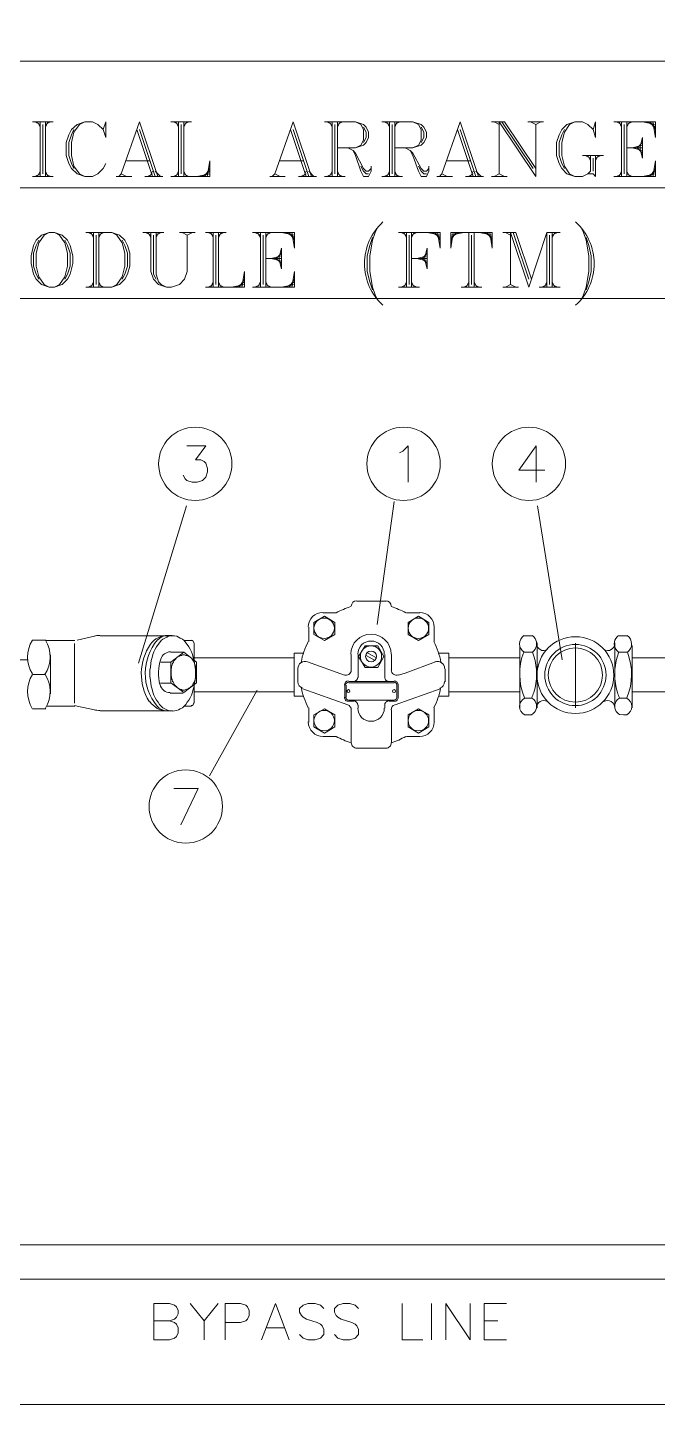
# Model space of a CAD drawing. Header units: inches. Extents: x -25.8 to 20.6, y -10.8 to 19.8.
# Drawn here: x -23.507 to -21.734, y -8.781 to -4.904 of the extents above; entities that cross this region are included whole.
import ezdxf

# ---------------------------------------------------------------- set-up
doc = ezdxf.new("R2010")
doc.units = ezdxf.units.IN
doc.header["$MEASUREMENT"] = 0
doc.layers.add('PDF_0', color=7, linetype='Continuous')

msp = doc.modelspace()

# ---------------------------------------------------------------- linework, layer by layer
at = {"layer": 'PDF_0', "lineweight": 0}
for points in [[(-25.77, -1.2153), (-15.7062, -1.2153), (-15.7062, -4.9982), (-25.77, -4.9982)], [(-25.77, -4.9982), (-15.7062, -4.9982), (-15.7062, -8.7811), (-25.77, -8.7811)], [(-21.7757, -5.2718), (-21.7831, -5.2425), (-21.7757, -5.2132)], [(-23.4455, -5.4807), (-23.4675, -5.488), (-23.4821, -5.5027), (-23.4895, -5.5173), (-23.4968, -5.5466), (-23.4968, -5.5686), (-23.4895, -5.5979), (-23.4821, -5.6126), (-23.4675, -5.6273), (-23.4455, -5.6346), (-23.4308, -5.6346), (-23.4089, -5.6273), (-23.3942, -5.6126), (-23.3869, -5.5979), (-23.3795, -5.5686), (-23.3795, -5.5466), (-23.3869, -5.5173), (-23.3942, -5.5027), (-23.4089, -5.488), (-23.4308, -5.4807)], [(-22.792, -5.5833), (-22.7993, -5.554), (-22.792, -5.5246)], [(-22.3816, -5.5833), (-22.3889, -5.554), (-22.3816, -5.5246)], [(-22.7004, -6.5788), (-22.7004, -6.613), (-22.6711, -6.6301), (-22.6418, -6.613), (-22.6418, -6.5788), (-22.6711, -6.5617)], [(-22.406, -6.5617), (-22.4353, -6.5788), (-22.4353, -6.613), (-22.406, -6.6301), (-22.3767, -6.613), (-22.3767, -6.5788)], [(-23.0607, -6.6362), (-23.0656, -6.6301), (-23.0705, -6.6264), (-23.0766, -6.6228), (-23.0815, -6.6203), (-23.0864, -6.6179), (-23.0925, -6.6167), (-23.0986, -6.6167), (-23.1035, -6.6167), (-23.1096, -6.6179), (-23.1145, -6.6203), (-23.1206, -6.6228), (-23.1255, -6.6264), (-23.1304, -6.6301), (-23.1352, -6.6362), (-23.1389, -6.6411), (-23.1438, -6.6472), (-23.1475, -6.6545), (-23.1511, -6.6618), (-23.1536, -6.6692), (-23.156, -6.6777), (-23.1585, -6.6863), (-23.1597, -6.6948), (-23.1609, -6.7046), (-23.1621, -6.7131), (-23.1621, -6.7229), (-23.1621, -6.7315), (-23.1609, -6.7412), (-23.1597, -6.7498), (-23.1585, -6.7583), (-23.156, -6.7669), (-23.1536, -6.7754), (-23.1511, -6.784), (-23.1475, -6.7913), (-23.1438, -6.7974), (-23.1389, -6.8035), (-23.1352, -6.8096), (-23.1304, -6.8145), (-23.1255, -6.8194), (-23.1206, -6.8219), (-23.1145, -6.8255), (-23.1096, -6.8267), (-23.1035, -6.828), (-23.0986, -6.8292), (-23.0925, -6.828), (-23.0864, -6.8267), (-23.0815, -6.8255), (-23.0766, -6.8219), (-23.0705, -6.8194), (-23.0656, -6.8145), (-23.0607, -6.8096), (-23.0571, -6.8035), (-23.0522, -6.7974), (-23.0485, -6.7913), (-23.0449, -6.784), (-23.0424, -6.7754), (-23.04, -6.7669), (-23.0375, -6.7583), (-23.0363, -6.7498), (-23.0351, -6.7412), (-23.0339, -6.7315), (-23.0339, -6.7229), (-23.0339, -6.7131), (-23.0351, -6.7046), (-23.0363, -6.6948), (-23.0375, -6.6863), (-23.04, -6.6777), (-23.0424, -6.6692), (-23.0449, -6.6618), (-23.0485, -6.6545), (-23.0522, -6.6472), (-23.0571, -6.6411)], [(-22.5563, -6.7058), (-22.5208, -6.7058), (-22.5037, -6.6753), (-22.5208, -6.6447), (-22.5563, -6.6447), (-22.5746, -6.6753)], [(-23.0351, -6.74), (-23.0339, -6.7364), (-23.0326, -6.7327), (-23.0314, -6.7278), (-23.0314, -6.7241), (-23.0314, -6.7193), (-23.0314, -6.7156), (-23.0314, -6.7107), (-23.0326, -6.707), (-23.0339, -6.7034), (-23.0351, -6.6985), (-23.0363, -6.6948), (-23.0375, -6.6912), (-23.04, -6.6875), (-23.0412, -6.6851), (-23.0436, -6.6826), (-23.0461, -6.6789), (-23.0485, -6.6765), (-23.0522, -6.6753), (-23.0546, -6.6741), (-23.0583, -6.6716), (-23.0607, -6.6716), (-23.0644, -6.6704), (-23.0668, -6.6704), (-23.0705, -6.6704), (-23.073, -6.6716), (-23.0766, -6.6716), (-23.0791, -6.6741), (-23.0827, -6.6753), (-23.0852, -6.6765), (-23.0876, -6.6789), (-23.0901, -6.6826), (-23.0925, -6.6851), (-23.0949, -6.6875), (-23.0962, -6.6912), (-23.0986, -6.6948), (-23.0998, -6.6985), (-23.101, -6.7034), (-23.101, -6.707), (-23.1023, -6.7107), (-23.1023, -6.7156), (-23.1023, -6.7193), (-23.1023, -6.7241), (-23.1023, -6.7278), (-23.101, -6.7327), (-23.101, -6.7364), (-23.0998, -6.74), (-23.0986, -6.7449), (-23.0962, -6.7473), (-23.0949, -6.751), (-23.0925, -6.7547), (-23.0901, -6.7571), (-23.0876, -6.7596), (-23.0852, -6.762), (-23.0827, -6.7645), (-23.0791, -6.7657), (-23.0766, -6.7669), (-23.073, -6.7681), (-23.0705, -6.7693), (-23.0668, -6.7693), (-23.0644, -6.7693), (-23.0607, -6.7681), (-23.0583, -6.7669), (-23.0546, -6.7657), (-23.0522, -6.7645), (-23.0485, -6.762), (-23.0461, -6.7596), (-23.0436, -6.7571), (-23.0412, -6.7547), (-23.04, -6.751), (-23.0375, -6.7473), (-23.0363, -6.7449)], [(-23.4565, -6.7254), (-23.4919, -6.7254)], [(-22.472, -6.8109), (-22.3449, -6.7657)], [(-22.6711, -6.8903), (-22.6418, -6.8732), (-22.6418, -6.839), (-22.6711, -6.8219), (-22.7004, -6.839), (-22.7004, -6.8732)], [(-22.4353, -6.839), (-22.4353, -6.8732), (-22.406, -6.8903), (-22.3767, -6.8732), (-22.3767, -6.839), (-22.406, -6.8219)]]:
    msp.add_lwpolyline(points, close=True, dxfattribs=at)
for points in [[(-23.4931, -5.1692), (-23.4345, -5.1692)], [(-23.4858, -5.1692), (-23.4712, -5.1765)], [(-23.4785, -5.1692), (-23.4712, -5.1839)], [(-23.4712, -5.1692), (-23.4712, -5.3231)], [(-23.4638, -5.1765), (-23.4638, -5.3158)], [(-23.4565, -5.1692), (-23.4565, -5.3231)], [(-23.4492, -5.1692), (-23.4565, -5.1839)], [(-23.4418, -5.1692), (-23.4565, -5.1765)], [(-23.294, -5.1912), (-23.2867, -5.1692), (-23.2867, -5.2132), (-23.294, -5.1912), (-23.3087, -5.1765), (-23.3234, -5.1692), (-23.3453, -5.1692), (-23.3673, -5.1765), (-23.3832, -5.1912), (-23.3905, -5.2058), (-23.3979, -5.2278), (-23.3979, -5.2645), (-23.3905, -5.2865), (-23.3832, -5.3011), (-23.3673, -5.3158), (-23.3453, -5.3231), (-23.3234, -5.3231), (-23.3087, -5.3158), (-23.294, -5.3011), (-23.2867, -5.2865)], [(-23.3759, -5.1912), (-23.3832, -5.2058), (-23.3905, -5.2278), (-23.3905, -5.2645), (-23.3832, -5.2865), (-23.3759, -5.3011)], [(-23.3453, -5.1692), (-23.36, -5.1765), (-23.3759, -5.1985), (-23.3832, -5.2278), (-23.3832, -5.2645), (-23.3759, -5.2938), (-23.36, -5.3158), (-23.3453, -5.3231)], [(-23.1401, -5.3231), (-23.1914, -5.1692), (-23.2427, -5.3158)], [(-23.1988, -5.1912), (-23.1548, -5.3231)], [(-23.1914, -5.1912), (-23.1475, -5.3231)], [(-23.1035, -5.1692), (-23.0449, -5.1692)], [(-23.0962, -5.1692), (-23.0815, -5.1765)], [(-23.0888, -5.1692), (-23.0815, -5.1839)], [(-23.0815, -5.1692), (-23.0815, -5.3231)], [(-23.0742, -5.1765), (-23.0742, -5.3158)], [(-23.0668, -5.1692), (-23.0668, -5.3231)], [(-23.0595, -5.1692), (-23.0668, -5.1839)], [(-23.0522, -5.1692), (-23.0668, -5.1765)], [(-22.7077, -5.3231), (-22.759, -5.1692), (-22.8103, -5.3158)], [(-22.7664, -5.1912), (-22.7224, -5.3231)], [(-22.759, -5.1912), (-22.7151, -5.3231)], [(-22.6711, -5.1692), (-22.5831, -5.1692), (-22.5612, -5.1765), (-22.5538, -5.1839), (-22.5465, -5.1985), (-22.5465, -5.2132), (-22.5538, -5.2278), (-22.5612, -5.2352), (-22.5831, -5.2425), (-22.6344, -5.2425)], [(-22.6638, -5.1692), (-22.6491, -5.1765)], [(-22.6564, -5.1692), (-22.6491, -5.1839)], [(-22.6491, -5.1692), (-22.6491, -5.3231)], [(-22.6418, -5.1765), (-22.6418, -5.3158)], [(-22.6344, -5.1692), (-22.6344, -5.3231)], [(-22.6271, -5.1692), (-22.6344, -5.1839)], [(-22.6198, -5.1692), (-22.6344, -5.1765)], [(-22.5831, -5.1692), (-22.5685, -5.1765), (-22.5612, -5.1912), (-22.5612, -5.2205), (-22.5685, -5.2352), (-22.5831, -5.2425)], [(-22.5612, -5.1839), (-22.5538, -5.1985), (-22.5538, -5.2132), (-22.5612, -5.2278)], [(-22.5098, -5.1692), (-22.4219, -5.1692), (-22.3987, -5.1765), (-22.3914, -5.1839), (-22.384, -5.1985), (-22.384, -5.2132), (-22.3914, -5.2278), (-22.3987, -5.2352), (-22.4219, -5.2425), (-22.4732, -5.2425)], [(-22.5025, -5.1692), (-22.4879, -5.1765)], [(-22.4952, -5.1692), (-22.4879, -5.1839)], [(-22.4879, -5.1692), (-22.4879, -5.3231)], [(-22.4805, -5.1765), (-22.4805, -5.3158)], [(-22.4732, -5.1692), (-22.4732, -5.3231)], [(-22.4659, -5.1692), (-22.4732, -5.1839)], [(-22.4585, -5.1692), (-22.4732, -5.1765)], [(-22.4219, -5.1692), (-22.406, -5.1765), (-22.3987, -5.1912), (-22.3987, -5.2205), (-22.406, -5.2352), (-22.4219, -5.2425)], [(-22.3987, -5.1839), (-22.3914, -5.1985), (-22.3914, -5.2132), (-22.3987, -5.2278)], [(-22.2375, -5.3231), (-22.2888, -5.1692), (-22.3401, -5.3158)], [(-22.2961, -5.1912), (-22.2521, -5.3231)], [(-22.2888, -5.1912), (-22.2448, -5.3231)], [(-22.2008, -5.1692), (-22.1642, -5.1692), (-22.0762, -5.3011)], [(-22.1935, -5.1692), (-22.1788, -5.1765)], [(-22.1788, -5.3158), (-22.1788, -5.1692), (-22.0762, -5.3231), (-22.0762, -5.1765)], [(-22.1715, -5.1692), (-22.0836, -5.3011)], [(-22.0982, -5.1692), (-22.0542, -5.1692)], [(-22.0909, -5.1692), (-22.0762, -5.1765), (-22.0616, -5.1692)], [(-21.915, -5.1912), (-21.9077, -5.1692), (-21.9077, -5.2132), (-21.915, -5.1912), (-21.9296, -5.1765), (-21.9443, -5.1692), (-21.9663, -5.1692), (-21.9883, -5.1765), (-22.0029, -5.1912), (-22.0103, -5.2058), (-22.0176, -5.2278), (-22.0176, -5.2645), (-22.0103, -5.2865), (-22.0029, -5.3011), (-21.9883, -5.3158), (-21.9663, -5.3231), (-21.9443, -5.3231), (-21.9296, -5.3158), (-21.915, -5.3158), (-21.9077, -5.3231), (-21.9077, -5.2645)], [(-21.9956, -5.1912), (-22.0029, -5.2058), (-22.0103, -5.2278), (-22.0103, -5.2645), (-22.0029, -5.2865), (-21.9956, -5.3011)], [(-21.9663, -5.1692), (-21.9809, -5.1765), (-21.9956, -5.1985), (-22.0029, -5.2278), (-22.0029, -5.2645), (-21.9956, -5.2938), (-21.9809, -5.3158), (-21.9663, -5.3231)], [(-21.8564, -5.1692), (-21.7391, -5.1692), (-21.7391, -5.2132), (-21.7464, -5.1692)], [(-21.849, -5.1692), (-21.8344, -5.1765)], [(-21.8417, -5.1692), (-21.8344, -5.1839)], [(-21.8344, -5.1692), (-21.8344, -5.3231)], [(-21.827, -5.1765), (-21.827, -5.3158)], [(-21.8197, -5.1692), (-21.8197, -5.3231)], [(-21.8124, -5.1692), (-21.8197, -5.1839)], [(-21.8051, -5.1692), (-21.8197, -5.1765)], [(-21.7757, -5.1692), (-21.7391, -5.1765)], [(-21.7611, -5.1692), (-21.7391, -5.1839)], [(-21.7538, -5.1692), (-21.7391, -5.1912)], [(-21.7757, -5.2278), (-21.7904, -5.2425), (-21.7757, -5.2571)], [(-22.6051, -5.2425), (-22.5905, -5.2498), (-22.5831, -5.2645), (-22.5685, -5.3084), (-22.5612, -5.3231), (-22.5465, -5.3231), (-22.5392, -5.3084), (-22.5392, -5.2938)], [(-22.5905, -5.2498), (-22.5831, -5.2571), (-22.5612, -5.3011), (-22.5538, -5.3084), (-22.5465, -5.3084), (-22.5392, -5.3011)], [(-22.4439, -5.2425), (-22.4292, -5.2498), (-22.4219, -5.2645), (-22.406, -5.3084), (-22.3987, -5.3231), (-22.384, -5.3231), (-22.3767, -5.3084), (-22.3767, -5.2938)], [(-22.4292, -5.2498), (-22.4219, -5.2571), (-22.3987, -5.3011), (-22.3914, -5.3084), (-22.384, -5.3084), (-22.3767, -5.3011)], [(-21.9443, -5.2645), (-21.8857, -5.2645)], [(-21.937, -5.2645), (-21.9223, -5.2718)], [(-21.9223, -5.2645), (-21.9223, -5.3084), (-21.9296, -5.3158)], [(-21.9296, -5.2645), (-21.9223, -5.2791)], [(-21.915, -5.2718), (-21.915, -5.3084)], [(-21.9003, -5.2645), (-21.9077, -5.2791)], [(-21.893, -5.2645), (-21.9077, -5.2718)], [(-21.8197, -5.2425), (-21.7757, -5.2425)], [(-21.7757, -5.2352), (-21.8051, -5.2425), (-21.7757, -5.2498)], [(-23.4712, -5.3084), (-23.4785, -5.3231)], [(-23.4565, -5.3084), (-23.4492, -5.3231)], [(-23.2281, -5.2791), (-23.1621, -5.2791)], [(-23.1548, -5.3084), (-23.1621, -5.3231)], [(-23.1475, -5.3084), (-23.1328, -5.3231)], [(-23.1035, -5.3231), (-22.9936, -5.3231), (-22.9936, -5.2791), (-23.0009, -5.3231)], [(-23.0815, -5.3084), (-23.0888, -5.3231)], [(-23.0668, -5.3084), (-23.0595, -5.3231)], [(-23.0155, -5.3231), (-22.9936, -5.3084)], [(-23.0082, -5.3231), (-22.9936, -5.3011)], [(-22.7957, -5.2791), (-22.7297, -5.2791)], [(-22.7224, -5.3084), (-22.7297, -5.3231)], [(-22.7151, -5.3084), (-22.7004, -5.3231)], [(-22.6491, -5.3084), (-22.6564, -5.3231)], [(-22.6344, -5.3084), (-22.6271, -5.3231)], [(-22.5685, -5.2938), (-22.5612, -5.3084), (-22.5538, -5.3158), (-22.5465, -5.3158)], [(-22.4879, -5.3084), (-22.4952, -5.3231)], [(-22.4732, -5.3084), (-22.4659, -5.3231)], [(-22.406, -5.2938), (-22.3987, -5.3084), (-22.3914, -5.3158), (-22.384, -5.3158)], [(-22.3254, -5.2791), (-22.2594, -5.2791)], [(-22.2521, -5.3084), (-22.2594, -5.3231)], [(-22.2448, -5.3084), (-22.2301, -5.3231)], [(-21.8564, -5.3231), (-21.7391, -5.3231), (-21.7391, -5.2791), (-21.7464, -5.3231)], [(-21.8344, -5.3084), (-21.8417, -5.3231)], [(-21.8197, -5.3084), (-21.8124, -5.3231)], [(-21.7611, -5.3231), (-21.7391, -5.3084)], [(-21.7538, -5.3231), (-21.7391, -5.3011)], [(-23.4931, -5.3231), (-23.4345, -5.3231)], [(-23.4712, -5.3158), (-23.4858, -5.3231)], [(-23.4565, -5.3158), (-23.4418, -5.3231)], [(-23.2574, -5.3231), (-23.2134, -5.3231)], [(-23.2501, -5.3231), (-23.2427, -5.3158), (-23.2281, -5.3231)], [(-23.1768, -5.3231), (-23.1255, -5.3231)], [(-23.1548, -5.3158), (-23.1694, -5.3231)], [(-23.0815, -5.3158), (-23.0962, -5.3231)], [(-23.0668, -5.3158), (-23.0522, -5.3231)], [(-23.0302, -5.3231), (-22.9936, -5.3158)], [(-22.825, -5.3231), (-22.781, -5.3231)], [(-22.8177, -5.3231), (-22.8103, -5.3158), (-22.7957, -5.3231)], [(-22.7444, -5.3231), (-22.6931, -5.3231)], [(-22.7224, -5.3158), (-22.737, -5.3231)], [(-22.6711, -5.3231), (-22.6125, -5.3231)], [(-22.6491, -5.3158), (-22.6638, -5.3231)], [(-22.6344, -5.3158), (-22.6198, -5.3231)], [(-22.5098, -5.3231), (-22.4512, -5.3231)], [(-22.4879, -5.3158), (-22.5025, -5.3231)], [(-22.4732, -5.3158), (-22.4585, -5.3231)], [(-22.3547, -5.3231), (-22.3107, -5.3231)], [(-22.3474, -5.3231), (-22.3401, -5.3158), (-22.3254, -5.3231)], [(-22.2741, -5.3231), (-22.2228, -5.3231)], [(-22.2521, -5.3158), (-22.2668, -5.3231)], [(-22.2008, -5.3231), (-22.1568, -5.3231)], [(-22.1935, -5.3231), (-22.1788, -5.3158), (-22.1642, -5.3231)], [(-21.8344, -5.3158), (-21.849, -5.3231)], [(-21.8197, -5.3158), (-21.8051, -5.3231)], [(-21.7757, -5.3231), (-21.7391, -5.3158)], [(-24.0001, -5.3549), (-18.9517, -5.3549)], [(-22.5208, -5.466), (-22.5282, -5.4807), (-22.5355, -5.5027), (-22.5428, -5.5466), (-22.5428, -5.5906), (-22.5355, -5.6346), (-22.5282, -5.6566), (-22.5208, -5.6712)], [(-21.9492, -5.466), (-21.9419, -5.4807), (-21.9345, -5.5027), (-21.9272, -5.5466), (-21.9272, -5.5906), (-21.9345, -5.6346), (-21.9419, -5.6566), (-21.9492, -5.6712)], [(-23.4748, -5.5027), (-23.4821, -5.5173), (-23.4895, -5.5393), (-23.4895, -5.576), (-23.4821, -5.5979), (-23.4748, -5.6126)], [(-23.4455, -5.4807), (-23.4602, -5.488), (-23.4748, -5.51), (-23.4821, -5.5393), (-23.4821, -5.576), (-23.4748, -5.6053), (-23.4602, -5.6273), (-23.4455, -5.6346)], [(-23.4308, -5.6346), (-23.4162, -5.6273), (-23.4015, -5.6053), (-23.3942, -5.576), (-23.3942, -5.5393), (-23.4015, -5.51), (-23.4162, -5.488), (-23.4308, -5.4807)], [(-23.4015, -5.6126), (-23.3942, -5.5979), (-23.3869, -5.576), (-23.3869, -5.5393), (-23.3942, -5.5173), (-23.4015, -5.5027)], [(-23.3429, -5.4807), (-23.2696, -5.4807), (-23.2476, -5.488), (-23.233, -5.5027), (-23.2256, -5.5173), (-23.2183, -5.5393), (-23.2183, -5.576), (-23.2256, -5.5979), (-23.233, -5.6126), (-23.2476, -5.6273), (-23.2696, -5.6346), (-23.3429, -5.6346)], [(-23.3356, -5.4807), (-23.3209, -5.488)], [(-23.3282, -5.4807), (-23.3209, -5.4953)], [(-23.3209, -5.4807), (-23.3209, -5.6346)], [(-23.3136, -5.488), (-23.3136, -5.6273)], [(-23.3063, -5.4807), (-23.3063, -5.6346)], [(-23.2989, -5.4807), (-23.3063, -5.4953)], [(-23.2916, -5.4807), (-23.3063, -5.488)], [(-23.2696, -5.4807), (-23.255, -5.488), (-23.2403, -5.51), (-23.233, -5.5393), (-23.233, -5.576), (-23.2403, -5.6053), (-23.255, -5.6273), (-23.2696, -5.6346)], [(-23.2403, -5.5027), (-23.233, -5.5173), (-23.2256, -5.5393), (-23.2256, -5.576), (-23.233, -5.5979), (-23.2403, -5.6126)], [(-23.1817, -5.4807), (-23.123, -5.4807)], [(-23.1743, -5.4807), (-23.1597, -5.488)], [(-23.167, -5.4807), (-23.1597, -5.4953)], [(-23.1597, -5.4807), (-23.1597, -5.5906), (-23.1523, -5.6126), (-23.1377, -5.6273), (-23.1157, -5.6346), (-23.101, -5.6346), (-23.0791, -5.6273), (-23.0644, -5.6126), (-23.0571, -5.5906), (-23.0571, -5.488)], [(-23.1523, -5.488), (-23.1523, -5.5979), (-23.145, -5.6126)], [(-23.145, -5.4807), (-23.145, -5.5979), (-23.1377, -5.6199), (-23.1304, -5.6273), (-23.1157, -5.6346)], [(-23.1377, -5.4807), (-23.145, -5.4953)], [(-23.1304, -5.4807), (-23.145, -5.488)], [(-23.0791, -5.4807), (-23.0351, -5.4807)], [(-23.0717, -5.4807), (-23.0571, -5.488), (-23.0424, -5.4807)], [(-23.0058, -5.4807), (-22.9471, -5.4807)], [(-22.9984, -5.4807), (-22.9838, -5.488)], [(-22.9911, -5.4807), (-22.9838, -5.4953)], [(-22.9838, -5.4807), (-22.9838, -5.6346)], [(-22.9765, -5.488), (-22.9765, -5.6273)], [(-22.9691, -5.4807), (-22.9691, -5.6346)], [(-22.9618, -5.4807), (-22.9691, -5.4953)], [(-22.9545, -5.4807), (-22.9691, -5.488)], [(-22.8738, -5.4807), (-22.7554, -5.4807), (-22.7554, -5.5246), (-22.7627, -5.4807)], [(-22.8665, -5.4807), (-22.8506, -5.488)], [(-22.8592, -5.4807), (-22.8506, -5.4953)], [(-22.8506, -5.4807), (-22.8506, -5.6346)], [(-22.8433, -5.488), (-22.8433, -5.6273)], [(-22.836, -5.4807), (-22.836, -5.6346)], [(-22.8287, -5.4807), (-22.836, -5.4953)], [(-22.8213, -5.4807), (-22.836, -5.488)], [(-22.792, -5.4807), (-22.7554, -5.488)], [(-22.7774, -5.4807), (-22.7554, -5.4953)], [(-22.77, -5.4807), (-22.7554, -5.5027)], [(-22.5355, -5.4953), (-22.5428, -5.5173), (-22.5502, -5.5466), (-22.5502, -5.5906), (-22.5428, -5.6199), (-22.5355, -5.6419)], [(-22.4622, -5.4807), (-22.3449, -5.4807), (-22.3449, -5.5246), (-22.3523, -5.4807)], [(-22.4549, -5.4807), (-22.4402, -5.488)], [(-22.4476, -5.4807), (-22.4402, -5.4953)], [(-22.4402, -5.4807), (-22.4402, -5.6346)], [(-22.4329, -5.488), (-22.4329, -5.6273)], [(-22.4256, -5.4807), (-22.4256, -5.6346)], [(-22.4182, -5.4807), (-22.4256, -5.4953)], [(-22.4109, -5.4807), (-22.4256, -5.488)], [(-22.3816, -5.4807), (-22.3449, -5.488)], [(-22.3669, -5.4807), (-22.3449, -5.4953)], [(-22.3596, -5.4807), (-22.3449, -5.5027)], [(-22.2057, -5.4807), (-22.1984, -5.5246), (-22.1984, -5.4807), (-22.3156, -5.4807), (-22.3156, -5.5246), (-22.3083, -5.4807)], [(-22.301, -5.4807), (-22.3156, -5.5027)], [(-22.2936, -5.4807), (-22.3156, -5.4953)], [(-22.279, -5.4807), (-22.3156, -5.488)], [(-22.2643, -5.4807), (-22.2643, -5.6346)], [(-22.257, -5.488), (-22.257, -5.6273)], [(-22.2497, -5.4807), (-22.2497, -5.6346)], [(-22.235, -5.4807), (-22.1984, -5.488)], [(-22.2204, -5.4807), (-22.1984, -5.4953)], [(-22.213, -5.4807), (-22.1984, -5.5027)], [(-22.1691, -5.4807), (-22.1324, -5.4807), (-22.0884, -5.6126)], [(-22.1617, -5.4807), (-22.1471, -5.488)], [(-22.1471, -5.6273), (-22.1471, -5.4807), (-22.0958, -5.6346), (-22.0445, -5.4807), (-22.0445, -5.6346)], [(-22.1397, -5.4807), (-22.0958, -5.6126)], [(-22.0445, -5.4807), (-22.0078, -5.4807)], [(-22.0371, -5.488), (-22.0371, -5.6273)], [(-22.0298, -5.4807), (-22.0298, -5.6346)], [(-22.0225, -5.4807), (-22.0298, -5.4953)], [(-22.0151, -5.4807), (-22.0298, -5.488)], [(-21.9345, -5.4953), (-21.9272, -5.5173), (-21.9199, -5.5466), (-21.9199, -5.5906), (-21.9272, -5.6199), (-21.9345, -5.6419)], [(-22.792, -5.5393), (-22.8067, -5.554), (-22.792, -5.5686)], [(-22.3816, -5.5393), (-22.3963, -5.554), (-22.3816, -5.5686)], [(-22.836, -5.554), (-22.792, -5.554)], [(-22.792, -5.5466), (-22.8213, -5.554), (-22.792, -5.5613)], [(-22.4256, -5.554), (-22.3816, -5.554)], [(-22.3816, -5.5466), (-22.4109, -5.554), (-22.3816, -5.5613)], [(-23.3209, -5.6199), (-23.3282, -5.6346)], [(-23.3063, -5.6199), (-23.2989, -5.6346)], [(-23.0058, -5.6346), (-22.8958, -5.6346), (-22.8958, -5.5906), (-22.9032, -5.6346)], [(-22.9838, -5.6199), (-22.9911, -5.6346)], [(-22.9691, -5.6199), (-22.9618, -5.6346)], [(-22.9178, -5.6346), (-22.8958, -5.6199)], [(-22.9105, -5.6346), (-22.8958, -5.6126)], [(-22.8738, -5.6346), (-22.7554, -5.6346), (-22.7554, -5.5906), (-22.7627, -5.6346)], [(-22.8506, -5.6199), (-22.8592, -5.6346)], [(-22.836, -5.6199), (-22.8287, -5.6346)], [(-22.7774, -5.6346), (-22.7554, -5.6199)], [(-22.77, -5.6346), (-22.7554, -5.6126)], [(-22.4402, -5.6199), (-22.4476, -5.6346)], [(-22.4256, -5.6199), (-22.4182, -5.6346)], [(-22.2643, -5.6199), (-22.2717, -5.6346)], [(-22.2497, -5.6199), (-22.2423, -5.6346)], [(-22.0445, -5.6199), (-22.0518, -5.6346)], [(-22.0298, -5.6199), (-22.0225, -5.6346)], [(-23.3209, -5.6273), (-23.3356, -5.6346)], [(-23.3063, -5.6273), (-23.2916, -5.6346)], [(-22.9838, -5.6273), (-22.9984, -5.6346)], [(-22.9691, -5.6273), (-22.9545, -5.6346)], [(-22.9325, -5.6346), (-22.8958, -5.6273)], [(-22.8506, -5.6273), (-22.8665, -5.6346)], [(-22.836, -5.6273), (-22.8213, -5.6346)], [(-22.792, -5.6346), (-22.7554, -5.6273)], [(-22.4622, -5.6346), (-22.4036, -5.6346)], [(-22.4402, -5.6273), (-22.4549, -5.6346)], [(-22.4256, -5.6273), (-22.4109, -5.6346)], [(-22.2863, -5.6346), (-22.2277, -5.6346)], [(-22.2643, -5.6273), (-22.279, -5.6346)], [(-22.2497, -5.6273), (-22.235, -5.6346)], [(-22.1691, -5.6346), (-22.1251, -5.6346)], [(-22.1617, -5.6346), (-22.1471, -5.6273), (-22.1324, -5.6346)], [(-22.0665, -5.6346), (-22.0078, -5.6346)], [(-22.0445, -5.6273), (-22.0591, -5.6346)], [(-22.0298, -5.6273), (-22.0151, -5.6346)], [(-23.7325, -5.6663), (-19.3963, -5.6663)], [(-23.0583, -6.0816), (-23.0045, -6.0816), (-23.0339, -6.1207), (-23.0192, -6.1207), (-23.0094, -6.1256), (-23.0045, -6.1305), (-22.9997, -6.1452), (-22.9997, -6.1549), (-23.0045, -6.1696), (-23.0143, -6.1794), (-23.029, -6.1842), (-23.0436, -6.1842), (-23.0583, -6.1794), (-23.0632, -6.1745), (-23.0681, -6.1647)], [(-22.4598, -6.1012), (-22.45, -6.0963), (-22.4353, -6.0816), (-22.4353, -6.1842)], [(-22.075, -6.1842), (-22.075, -6.0816), (-22.1239, -6.15), (-22.0506, -6.15)], [(-22.4744, -6.238), (-22.5221, -6.5849)], [(-23.0595, -6.2502), (-23.1939, -6.6936)], [(-22.0713, -6.2502), (-22.0017, -6.6838)], [(-22.6369, -6.5519), (-22.6747, -6.5519)], [(-22.5795, -6.5189), (-22.4976, -6.5189)], [(-22.4402, -6.5519), (-22.4024, -6.5519)], [(-23.4553, -6.6301), (-23.3734, -6.6301)], [(-23.3673, -6.6289), (-23.3185, -6.6179)], [(-23.3026, -6.6167), (-23.101, -6.6167)], [(-23.0668, -6.6301), (-23.0449, -6.6301)], [(-22.7151, -6.6325), (-22.7151, -6.5922)], [(-22.0848, -6.6167), (-22.097, -6.6167), (-22.1092, -6.6167)], [(-21.8417, -6.6167), (-21.8295, -6.6167), (-21.8173, -6.6167)], [(-23.3747, -6.806), (-23.3747, -6.6386)], [(-23.0668, -6.6631), (-23.0314, -6.6912), (-23.0314, -6.7486), (-23.0668, -6.7767), (-23.1035, -6.7486), (-23.1035, -6.6912), (-23.0668, -6.6631), (-23.1035, -6.6631)], [(-23.0375, -6.6851), (-23.0375, -6.6374)], [(-22.7285, -6.6655), (-22.7566, -6.6655), (-22.7566, -6.7864), (-22.7285, -6.7864)], [(-22.5489, -6.6655), (-22.5245, -6.6789)], [(-22.3486, -6.6655), (-22.3205, -6.6655), (-22.3205, -6.7864), (-22.3486, -6.7864)], [(-22.1214, -6.8194), (-22.1214, -6.6435)], [(-22.0726, -6.6362), (-22.0726, -6.8194)], [(-21.9638, -6.8194), (-21.9638, -6.6374)], [(-21.8173, -6.6631), (-21.8295, -6.6631), (-21.8417, -6.6631)], [(-21.8051, -6.8194), (-21.8051, -6.6435)], [(-23.7228, -6.6838), (-23.5054, -6.6838)], [(-23.4418, -6.7803), (-23.4418, -6.6704)], [(-23.1316, -6.6912), (-23.1035, -6.6912)], [(-23.0375, -6.6789), (-22.7566, -6.6789), (-22.781, -6.6789)], [(-22.5758, -6.7339), (-22.5758, -6.6692)], [(-22.5538, -6.6716), (-22.5282, -6.6863)], [(-22.4818, -6.7131), (-22.4818, -6.6692)], [(-22.4622, -6.7278), (-22.4439, -6.7217), (-22.3584, -6.6899)], [(-22.3205, -6.6789), (-22.1214, -6.6789)], [(-21.8051, -6.6789), (-21.6108, -6.6789)], [(-22.4744, -6.7449), (-22.6027, -6.7449)], [(-22.3315, -6.7095), (-22.3315, -6.7461)], [(-23.1328, -6.7498), (-23.1035, -6.7498)], [(-23.1047, -6.7779), (-23.0681, -6.7779)], [(-23.0375, -6.806), (-23.0375, -6.7547)], [(-23.0375, -6.7742), (-22.7566, -6.7742), (-22.781, -6.7742)], [(-22.8604, -6.7693), (-22.9948, -7.0112)], [(-22.6137, -6.7901), (-22.6137, -6.7559)], [(-22.61, -6.7559), (-22.61, -6.7901)], [(-22.4744, -6.7486), (-22.6027, -6.7486)], [(-22.3205, -6.7742), (-22.1214, -6.7742)], [(-21.8051, -6.7742), (-21.6108, -6.7742)], [(-23.4553, -6.8219), (-23.4931, -6.8219), (-23.4565, -6.8219)], [(-23.4516, -6.8145), (-23.3734, -6.8145)], [(-23.0668, -6.8145), (-23.0449, -6.8145)], [(-22.7151, -6.8194), (-22.7151, -6.8597)], [(-22.5758, -6.8206), (-22.5758, -6.8121)], [(-23.3026, -6.828), (-23.101, -6.828)], [(-22.4818, -6.9184), (-22.4818, -6.8255)], [(-23.0949, -7.0466), (-23.0265, -7.0466), (-23.0754, -7.1492)], [(-23.1072, -8.5454), (-23.0925, -8.5503), (-23.0876, -8.5551), (-23.0827, -8.5649), (-23.0827, -8.5796), (-23.0876, -8.5893), (-23.0925, -8.5942), (-23.1072, -8.5991), (-23.1511, -8.5991), (-23.1511, -8.4965), (-23.1072, -8.4965), (-23.0925, -8.5014), (-23.0876, -8.5063), (-23.0827, -8.5161), (-23.0827, -8.5258), (-23.0876, -8.5356), (-23.0925, -8.5405), (-23.1072, -8.5454), (-23.1511, -8.5454)], [(-23.0485, -8.4965), (-23.0094, -8.5454), (-22.9703, -8.4965)], [(-22.9508, -8.5991), (-22.9508, -8.4965), (-22.9068, -8.4965), (-22.8922, -8.5014), (-22.8873, -8.5063), (-22.8824, -8.5161), (-22.8824, -8.5307), (-22.8873, -8.5405), (-22.8922, -8.5454), (-22.9068, -8.5503), (-22.9508, -8.5503)], [(-22.8482, -8.5991), (-22.8091, -8.4965), (-22.77, -8.5991)], [(-22.6723, -8.5112), (-22.6821, -8.5014), (-22.6967, -8.4965), (-22.7163, -8.4965), (-22.7309, -8.5014), (-22.7407, -8.5112), (-22.7407, -8.5209), (-22.7358, -8.5307), (-22.7309, -8.5356), (-22.7212, -8.5405), (-22.6918, -8.5503), (-22.6821, -8.5551), (-22.6772, -8.56), (-22.6723, -8.5698), (-22.6723, -8.5845), (-22.6821, -8.5942), (-22.6967, -8.5991), (-22.7163, -8.5991), (-22.7309, -8.5942), (-22.7407, -8.5845)], [(-22.5746, -8.5112), (-22.5844, -8.5014), (-22.599, -8.4965), (-22.6186, -8.4965), (-22.6332, -8.5014), (-22.643, -8.5112), (-22.643, -8.5209), (-22.6381, -8.5307), (-22.6332, -8.5356), (-22.6234, -8.5405), (-22.5941, -8.5503), (-22.5844, -8.5551), (-22.5795, -8.56), (-22.5746, -8.5698), (-22.5746, -8.5845), (-22.5844, -8.5942), (-22.599, -8.5991), (-22.6186, -8.5991), (-22.6332, -8.5942), (-22.643, -8.5845)], [(-22.4524, -8.4965), (-22.4524, -8.5991), (-22.3938, -8.5991)], [(-22.3694, -8.5991), (-22.3694, -8.4965)], [(-22.3291, -8.5991), (-22.3291, -8.4965), (-22.2607, -8.5991), (-22.2607, -8.4965)], [(-22.1581, -8.5991), (-22.2216, -8.5991), (-22.2216, -8.4965), (-22.1581, -8.4965)], [(-23.0094, -8.5454), (-23.0094, -8.5991)], [(-22.8335, -8.5649), (-22.7847, -8.5649)], [(-22.2216, -8.5454), (-22.1825, -8.5454)]]:
    msp.add_lwpolyline(points, dxfattribs=at)
for points in [[(-22.362, -6.6325), (-22.362, -6.5922, 0.414214), (-22.403, -6.5507)], [(-23.4928, -6.7241, -0.284753), (-23.4931, -6.6289), (-23.4553, -6.6289)], [(-23.0998, -6.6154), (-23.112, -6.6154, 0.246517), (-23.1604, -6.6405, 0.300548), (-23.164, -6.8015)], [(-23.141, -6.628, 0.362734), (-23.1417, -6.8149, 0.223878), (-23.1139, -6.828)], [(-22.1093, -6.6158, 0.514402), (-22.1092, -6.6631), (-22.097, -6.6631), (-22.0848, -6.6631)], [(-22.0873, -6.7912, 0.023709), (-22.0817, -6.776, 0.154073), (-22.0817, -6.6735, 0.01757), (-22.0857, -6.6625, 0.046317), (-22.0817, -6.659, 0.398908), (-22.0817, -6.6195, 0.049295), (-22.0859, -6.6158)], [(-21.843, -6.6158, 0.049295), (-21.8473, -6.6195, 0.398908), (-21.8473, -6.659, 0.046317), (-21.8433, -6.6625)], [(-21.8198, -6.7912, 0.196621), (-21.8182, -6.6625, 0.514402), (-21.8184, -6.6158)], [(-23.1041, -6.6618, 0.33259), (-23.1317, -6.6823, 0.124798), (-23.1345, -6.754)], [(-21.8539, -6.6362), (-21.8539, -6.8194, 0.578426), (-21.8842, -6.8014)], [(-21.842, -6.6622, 0.01757), (-21.846, -6.6735, 0.154073), (-21.846, -6.776, 0.023709), (-21.8404, -6.7912)], [(-22.7323, -6.7645, -0.315296), (-22.7456, -6.7461), (-22.7456, -6.7089, -0.52057), (-22.7187, -6.6899), (-22.6149, -6.7278)], [(-22.5954, -6.6692), (-22.5954, -6.7131, -0.520571), (-22.6158, -6.7269)], [(-22.4897, -6.7449, -0.414214), (-22.5013, -6.7339), (-22.5013, -6.6692)], [(-22.4891, -6.8011), (-22.4744, -6.8011, 0.414214), (-22.4634, -6.7901), (-22.4634, -6.7559, 0.414214), (-22.475, -6.7437)], [(-22.7322, -6.7657), (-22.6054, -6.8106, -0.315296), (-22.5954, -6.8255), (-22.5954, -6.9177, 0.414214), (-22.5795, -6.933), (-22.4976, -6.933, 0.414214), (-22.483, -6.9177, 0.056578), (-22.4418, -6.9)], [(-22.6112, -6.7895, 0.414213), (-22.6027, -6.7974), (-22.4744, -6.7974, 0.414213), (-22.4671, -6.7901), (-22.4671, -6.7559, 0.414213), (-22.475, -6.7473)], [(-23.374, -6.8133, -0.055279), (-23.3673, -6.8145), (-23.3185, -6.8255)], [(-23.0986, -6.828), (-23.1133, -6.828, -0.257197), (-23.1629, -6.801)], [(-22.588, -6.8011), (-22.6027, -6.8011, -0.414214), (-22.6149, -6.7895)], [(-22.5013, -6.8206), (-22.5013, -6.8121, -0.414214), (-22.4897, -6.7999)], [(-22.362, -6.8194), (-22.362, -6.8597, -0.414214), (-22.4024, -6.9), (-22.4402, -6.9)], [(-22.086, -6.7925), (-22.097, -6.7925), (-22.108, -6.7925, 0.589257), (-22.108, -6.839), (-22.097, -6.839), (-22.086, -6.839)], [(-22.0875, -6.8382, 0.070248), (-22.0816, -6.8339, 0.418658), (-22.0816, -6.7964, 0.065961), (-22.0871, -6.7923)], [(-21.8196, -6.7923, -0.589257), (-21.8197, -6.839), (-21.8295, -6.839), (-21.8402, -6.8382, -0.070248), (-21.8461, -6.8339, -0.418658), (-21.8461, -6.7964, -0.065961), (-21.8405, -6.7925), (-21.8295, -6.7925), (-21.8185, -6.7925)], [(-22.6369, -6.9), (-22.6747, -6.9, -0.414214), (-22.7163, -6.8591)], [(-24.678, -8.254, 0.414214), (-24.5033, -8.4281), (-20.0571, -8.4281, 0.414214), (-19.8067, -8.1771)], [(-24.5815, -8.254, 0.414214), (-24.5033, -8.3316), (-20.0571, -8.3316, 0.414214), (-19.9032, -8.1771)]]:
    msp.add_lwpolyline(points, format="xyb", dxfattribs=at)
for centre, radius in [((-23.0345, -6.1323), 0.1032), ((-22.4482, -6.1323), 0.1032), ((-22.0952, -6.1323), 0.1032), ((-22.6717, -6.5953), 0.0287), ((-22.4066, -6.5953), 0.0287), ((-21.9645, -6.7272), 0.1081), ((-22.5398, -6.6747), 0.0299), ((-22.5398, -6.6747), 0.0153), ((-21.9645, -6.7272), 0.0861), ((-21.9645, -6.7272), 0.0763), ((-22.6033, -6.7724), 0.00428), ((-22.475, -6.7724), 0.00428), ((-22.6717, -6.8555), 0.0287), ((-22.4066, -6.8555), 0.0287), ((-23.0613, -7.0973), 0.1032)]:
    msp.add_circle(centre, radius, dxfattribs=at)
for centre, radius, start, end in [((-22.3999, -5.5686), 0.1583, 132.1844, 227.8156), ((-22.0701, -5.5686), 0.1583, 312.1844, 47.8156), ((-22.6754, -6.5916), 0.0409, 90, 180), ((-22.5398, -6.726), 0.1997, 106.43, 119.3884), ((-22.5801, -6.533), 0.0153, 90, 180), ((-22.4982, -6.533), 0.0153, 360, 90), ((-22.5398, -6.726), 0.1997, 60.6116, 73.57), ((-23.5341, -6.6759), 0.091, 327.052, 31.1847), ((-23.3032, -6.6881), 0.0727, 90, 102.6562), ((-23.1126, -6.6515), 0.036, 90, 139.7736), ((-23.0467, -6.6368), 0.00794, 1.1591, 84.2651), ((-22.5398, -6.6686), 0.0568, 0, 180), ((-22.5398, -6.726), 0.1997, 152.2211, 169.964), ((-22.5398, -6.6686), 0.0373, 360, 180), ((-22.5398, -6.726), 0.1997, 10.036, 27.7789), ((-21.951, -6.7248), 0.1704, 158.4558, 202.9504), ((-22.0536, -6.638), 0.0202, 180, 300.4267), ((-21.8741, -6.638), 0.0202, 239.5733, 360), ((-22.3529, -6.7089), 0.0202, 360, 110.0005), ((-23.4156, -6.7736), 0.091, 148.0023, 211.5802), ((-23.5341, -6.7736), 0.091, 328.8153, 32.948), ((-22.6033, -6.7553), 0.0116, 90, 180), ((-22.5886, -6.7333), 0.0116, 270, 0), ((-22.4677, -6.7125), 0.0153, 180, 290.0006), ((-22.3529, -6.7455), 0.0202, 290.0006, 360), ((-23.1053, -6.748), 0.0287, 192.041, 270), ((-22.5398, -6.726), 0.1997, 191.0467, 207.7789), ((-22.6033, -6.7553), 0.00794, 90, 180), ((-22.5398, -6.726), 0.1997, 332.2211, 348.9533), ((-23.0467, -6.8054), 0.00794, 275.7349, 358.8409), ((-22.5886, -6.8115), 0.0116, 360, 90), ((-22.5398, -6.82), 0.0373, 180, 0), ((-22.4677, -6.8249), 0.0153, 110.0006, 180), ((-22.0536, -6.8188), 0.0202, 59.8151, 180), ((-23.3032, -6.7541), 0.0727, 257.3438, 270), ((-22.5398, -6.726), 0.1997, 240.6116, 253.5644)]:
    msp.add_arc(centre, radius, start, end, dxfattribs=at)

doc.saveas('drawing.dxf')
